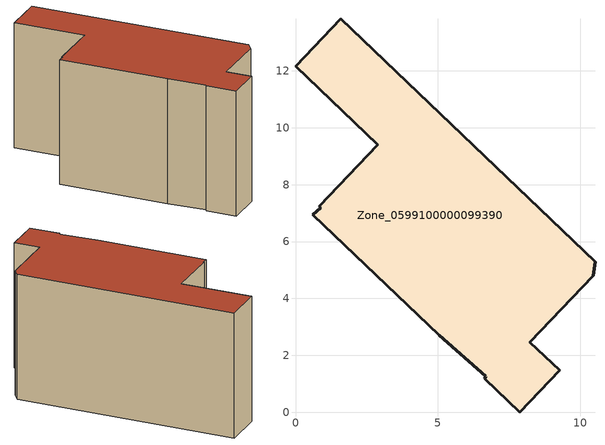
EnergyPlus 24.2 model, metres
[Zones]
Zone_0599100000099390
 floor ground (C_G): 5.05,2.7 0.6,6.95 0.89,7.2 0.84,7.24 2.9,9.4 0,12.16 1.59,13.83 10.53,5.29 10.46,4.8 8.24,2.47 9.29,1.47 7.89,0 6.65,1.18 6.68,1.27 z0
 wall outside (C_F): 0,12.16 2.9,9.4 0.84,7.24 0.89,7.2 0.6,6.95 5.05,2.7 6.68,1.27 6.65,1.18 7.89,0 9.29,1.47 8.24,2.47 10.46,4.8 10.53,5.29 1.59,13.83 0,12.16 z0:7.16
 roof outside (C_R): 10.53,5.29 1.59,13.83 0,12.16 2.9,9.4 0.84,7.24 0.89,7.2 0.6,6.95 5.05,2.7 6.68,1.27 6.65,1.18 7.89,0 9.29,1.47 8.24,2.47 10.46,4.8 z7.16
[BUILDING]
Pand.0599100000099390: North Axis=0; Terrain=City; Loads Convergence Tolerance Value=0.04; Temperature Convergence Tolerance Value=0.4; Solar Distribution=FullExterior; Maximum Number of Warmup Days=25; Minimum Number of Warmup Days=1
[Site:Location]
Rotterdam.The.Hague.AP_ZH_NLD Design_Conditions: Latitude=51.96; Longitude=4.45; Time Zone=1; Elevation=-4.5
[SITE:GROUNDTEMPERATURE:BUILDINGSURFACE]
18, 18, 18, 18, 18, 18, 18, 18, 18, 18, 18, 18
[MATERIAL] Thermal Absorptance=0.9; Solar Absorptance=0.7; Visible Absorptance=0.7
Name | Roughness | Thickness | Conductivity | Density | Specific Heat
G.TC.1975-1991 | MediumSmooth | 0.15 | 0.288461 | 540 | 1210
F.TC.1975-1991 | Rough | 0.3 | 0.230769 | 1920 | 840
R.TC.1975-1991 | MediumRough | 0.2 | 0.153846 | 1500 | 1000
[CONSTRUCTION]
C_G: G.TC.1975-1991
C_F: F.TC.1975-1991
C_R: R.TC.1975-1991
[ZONE]
Zone_0599100000099390: Type=1; Multiplier=1; Ceiling Height=Autocalculate; Volume=Autocalculate; Floor Area=autocalculate; Part of Total Floor Area=Yes
[ZONEINFILTRATION:DESIGNFLOWRATE]
Infil_Zone_0599100000099390: Zone or ZoneList or Space or SpaceList=Zone_0599100000099390; Schedule=AlwaysOn; Design Flow Rate Calculation Method=Flow/Area; Flow Rate per Floor Area=0.003; Constant Term Coefficient=1; Temperature Term Coefficient=0; Velocity Term Coefficient=0; Velocity Squared Term Coefficient=0
[HVACTEMPLATE:ZONE:IDEALLOADSAIRSYSTEM]
Zone_0599100000099390: Maximum Heating Supply Air Temperature=50; Minimum Cooling Supply Air Temperature=13; Maximum Heating Supply Air Humidity Ratio=0.0156; Minimum Cooling Supply Air Humidity Ratio=0.0077; Heating Limit=NoLimit; Cooling Limit=NoLimit; Dehumidification Control Type=ConstantSensibleHeatRatio; Cooling Sensible Heat Ratio=0.7; Dehumidification Setpoint=60; Humidification Control Type=None; Humidification Setpoint=30; Outdoor Air Method=None; Outdoor Air Flow Rate per Person=0.00944; Outdoor Air Flow Rate per Zone Floor Area=0; Outdoor Air Flow Rate per Zone=0; Demand Controlled Ventilation Type=None; Outdoor Air Economizer Type=NoEconomizer; Heat Recovery Type=None; Sensible Heat Recovery Effectiveness=0.7; Latent Heat Recovery Effectiveness=0.65
[ZONECONTROL:THERMOSTAT]
ThermostatControl_Zone_0599100000099390: Zone or ZoneList=Zone_0599100000099390; Control Type Schedule=DualSetpointControlType; Control 1=Thermostat_Zone_0599100000099390; Temperature Difference Between Cutout And Setpoint=0
[THERMOSTATSETPOINT:DUALSETPOINT]
Thermostat_Zone_0599100000099390: Heating Setpoint Temperature Schedule=HeatingSetpoint_Zone_0599100000099390; Cooling Setpoint Temperature Schedule=CoolingSetpoint_Zone_0599100000099390
[SCHEDULE:COMPACT]
HeatingSetpoint_Zone_0599100000099390: Through: 12/31, For: AllDays, Until: 24:00, 21
CoolingSetpoint_Zone_0599100000099390: Through: 12/31, For: AllDays, Until: 24:00, 24
DualSetpointControlType: Through: 12/31, For: AllDays, Until: 24:00, 4
AlwaysOn: Through: 12/31, For: AllDays, Until: 24:00, 1
